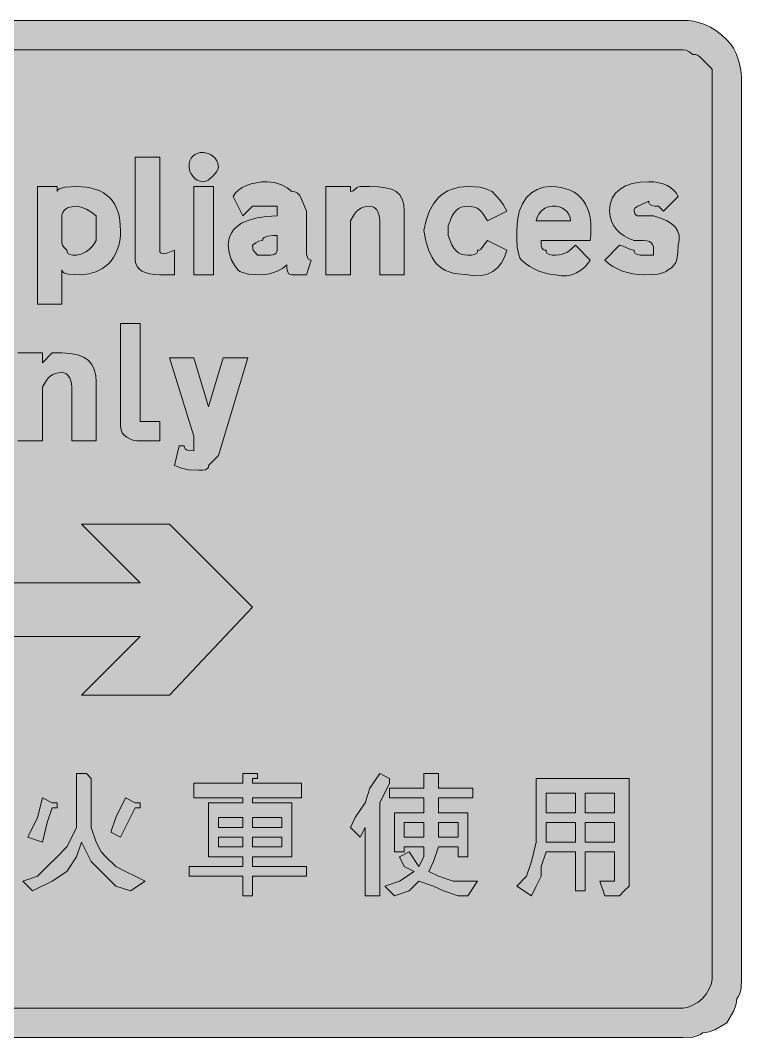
# Model space of a CAD drawing. Header units: metres. Extents: x 123 to 445, y 11 to 260.
# Drawn here: x 268.4 to 445.4, y 10.6 to 260.2 of the extents above; entities that cross this region are included whole.
import ezdxf

# ---------------------------------------------------------------- set-up
doc = ezdxf.new("R2010")
doc.units = ezdxf.units.M
doc.layers.add('FILL_BLACK_000000', color=7, linetype='Continuous', true_color=0x000000)
doc.layers.add('FILL_WHITE_FFFFFF', color=7, linetype='Continuous', true_color=0xffffff)

msp = doc.modelspace()

# ---------------------------------------------------------------- hatches: boundary and pattern name
at = {"layer": 'FILL_BLACK_000000', "true_color": 0x000000}
h = msp.add_hatch(color=7, dxfattribs=at)
h.dxf.hatch_style = 1
h.paths.add_polyline_path([(430.95, 260.16), (432.3, 260.1), (433.65, 259.92), (435, 259.59), (436.35, 259.11), (437.7, 258.46), (439.05, 257.63), (440.4, 256.6), (441.75, 255.36), (442.59, 254.4), (443.32, 253.33), (443.94, 252.15), (444.45, 250.86), (444.84, 249.45), (445.12, 247.93), (445.29, 246.3), (445.35, 244.56), (445.35, 24.96), (445.2, 22.56), (444.84, 21.25), (444.55, 20.66), (444.15, 20.16), (444.1, 19.31), (443.94, 18.55), (443.4, 17.16), (441.75, 14.16), (438.75, 12.51), (437.36, 11.97), (436.6, 11.81), (435.75, 11.76), (435.25, 11.36), (434.66, 11.07), (433.35, 10.71), (430.95, 10.56), (136.95, 10.56), (135.6, 10.62), (134.25, 10.78), (132.9, 11.07), (131.55, 11.46), (130.2, 11.97), (128.85, 12.58), (126.15, 14.16), (124.57, 16.86), (123.96, 18.21), (123.45, 19.56), (123.06, 20.91), (122.77, 22.26), (122.61, 23.61), (122.55, 24.96), (122.55, 244.56), (122.62, 246.12), (122.82, 247.64), (123.16, 249.12), (123.62, 250.54), (124.2, 251.9), (124.89, 253.19), (125.69, 254.39), (126.6, 255.51), (127.6, 256.53), (128.7, 257.44), (129.89, 258.23), (131.16, 258.9), (132.5, 259.44), (133.92, 259.83), (135.4, 260.08), (136.95, 260.16), (430.95, 260.16)])
h = msp.add_hatch(color=7, dxfattribs=at)
h.dxf.hatch_style = 1
h.paths.add_polyline_path([(316.84, 223.66), (316.56, 223.09), (315.6, 221.91), (314.42, 220.95), (313.85, 220.67), (313.35, 220.56), (312.51, 220.67), (311.77, 220.95), (311.16, 221.38), (310.65, 221.91), (310.26, 222.49), (309.97, 223.09), (309.75, 224.16), (309.81, 225), (309.97, 225.73), (310.26, 226.35), (310.65, 226.86), (311.16, 227.25), (311.77, 227.53), (312.51, 227.7), (313.35, 227.76), (314.42, 227.53), (315.02, 227.25), (315.6, 226.86), (316.13, 226.35), (316.56, 225.73), (316.84, 225), (316.95, 224.16), (316.84, 223.66)])
h = msp.add_hatch(color=7, dxfattribs=at)
h.dxf.hatch_style = 1
h.paths.add_polyline_path([(302.55, 204.96), (302.55, 203.76), (302.61, 203.37), (302.77, 203.08), (303.06, 202.92), (303.45, 202.86), (304.57, 203.08), (306.15, 203.76), (306.15, 197.76), (304.95, 197.76), (302.55, 197.76), (301.26, 197.82), (300.09, 197.98), (299.07, 198.27), (298.2, 198.66), (297.5, 199.17), (296.98, 199.78), (296.66, 200.52), (296.55, 201.36), (296.55, 202.56), (296.55, 226.56), (302.55, 226.56), (302.55, 204.96)])
h = msp.add_hatch(color=7, dxfattribs=at)
h.dxf.hatch_style = 1
h.paths.add_polyline_path([(334.95, 197.76), (334.55, 197.81), (334.26, 197.97), (333.9, 198.51), (333.77, 199.28), (333.75, 200.16), (332.64, 199.28), (331.2, 198.51), (329.53, 197.97), (327.75, 197.76), (325.97, 197.78), (324.3, 197.91), (322.86, 198.27), (322.25, 198.56), (321.75, 198.96), (320.87, 200.07), (320.1, 201.51), (319.56, 203.18), (319.35, 204.96), (319.41, 205.83), (319.57, 206.65), (319.84, 207.41), (320.21, 208.11), (320.68, 208.76), (321.25, 209.35), (322.65, 210.36), (324.39, 211.15), (326.44, 211.71), (328.77, 212.05), (331.35, 212.16), (331.35, 214.56), (328.95, 214.56), (325.35, 214.56), (322.95, 212.16), (320.55, 216.96), (321.11, 217.8), (321.86, 218.53), (322.79, 219.15), (323.85, 219.66), (325.03, 220.05), (326.29, 220.33), (327.6, 220.5), (328.95, 220.56), (330.73, 220.35), (332.4, 219.81), (333.84, 219.04), (334.95, 218.16), (335.74, 218.05), (336.36, 217.75), (336.83, 217.27), (337.2, 216.66), (338.55, 213.36), (338.55, 203.76), (338.57, 202.88), (338.7, 202.11), (339.06, 201.57), (339.35, 201.41), (339.75, 201.36), (338.55, 197.76), (334.95, 197.76)])
h.paths.add_polyline_path([(325.5, 203.76), (325.86, 203.27), (326.55, 202.56), (328.95, 202.56), (329.83, 202.58), (330.6, 202.71), (331.14, 203.07), (331.3, 203.36), (331.35, 203.76), (331.35, 207.36), (330.28, 207.34), (329.1, 207.21), (328.57, 207.07), (328.14, 206.85), (327.86, 206.56), (327.75, 206.16), (326.87, 205.97), (326.1, 205.56), (325.35, 204.96), (325.37, 204.25), (325.5, 203.76)], flags=16)
h = msp.add_hatch(color=7, dxfattribs=at)
h.dxf.hatch_style = 1
h.paths.add_polyline_path([(429.71, 203.18), (429.45, 201.51), (429.16, 200.75), (428.74, 200.07), (428.14, 199.46), (427.35, 198.96), (426.85, 198.56), (426.24, 198.27), (424.8, 197.91), (423.13, 197.78), (421.35, 197.76), (420, 197.82), (418.67, 197.98), (417.36, 198.27), (416.1, 198.66), (414.89, 199.17), (413.76, 199.78), (412.7, 200.52), (411.75, 201.36), (415.35, 204.96), (416.25, 204.77), (417.15, 204.36), (418.05, 203.95), (418.95, 203.76), (419, 203.36), (419.16, 203.07), (419.7, 202.71), (420.47, 202.58), (421.35, 202.56), (423.75, 202.56), (423.75, 203.76), (423.69, 204.55), (423.51, 205.15), (423.18, 205.57), (422.7, 205.86), (422.05, 206.03), (421.22, 206.12), (418.95, 206.16), (417.66, 206.67), (416.49, 207.28), (415.47, 208.02), (414.6, 208.86), (413.9, 209.82), (413.38, 210.88), (413.06, 212.07), (412.95, 213.36), (413.12, 215.05), (413.61, 216.51), (414.41, 217.75), (415.5, 218.76), (416.88, 219.55), (418.52, 220.11), (420.41, 220.45), (422.55, 220.56), (423.84, 220.5), (425.03, 220.33), (426.09, 220.05), (427.05, 219.66), (427.89, 219.15), (428.62, 218.53), (429.24, 217.8), (429.75, 216.96), (426.15, 213.36), (424.95, 214.56), (424.07, 214.58), (423.3, 214.71), (422.76, 215.07), (422.6, 215.36), (422.55, 215.76), (419.85, 214.56), (419.17, 214.07), (419.01, 213.76), (418.95, 213.36), (419.1, 212.76), (419.46, 212.35), (419.75, 212.21), (420.15, 212.16), (423.75, 212.16), (425.44, 211.65), (426.88, 211.03), (428.07, 210.3), (429, 209.46), (429.64, 208.5), (429.99, 207.43), (430.03, 206.25), (429.75, 204.96), (429.71, 203.18)])
h = msp.add_hatch(color=7, dxfattribs=at)
h.dxf.hatch_style = 1
h.paths.add_polyline_path([(292.73, 206.03), (292.48, 204.89), (292.12, 203.83), (291.69, 202.86), (291.18, 201.98), (290.6, 201.18), (289.95, 200.46), (288.5, 199.28), (286.87, 198.43), (285.14, 197.93), (283.35, 197.76), (281.59, 197.78), (280.05, 197.91), (279.44, 198.05), (278.96, 198.27), (278.66, 198.56), (278.55, 198.96), (278.55, 190.56), (272.55, 190.56), (272.55, 219.36), (277.35, 219.36), (277.35, 218.16), (277.51, 218.56), (277.93, 218.85), (279.3, 219.21), (282.15, 219.36), (284.68, 219.19), (285.82, 218.98), (286.88, 218.68), (287.85, 218.31), (288.73, 217.84), (289.53, 217.29), (290.25, 216.66), (290.88, 215.94), (291.43, 215.14), (291.9, 214.26), (292.27, 213.28), (292.57, 212.23), (292.78, 211.09), (292.95, 208.56), (292.89, 207.25), (292.73, 206.03)])
h.paths.add_polyline_path([(284.55, 203.46), (285.22, 203.97), (285.86, 204.58), (286.45, 205.32), (286.95, 206.16), (286.95, 210.96), (286.95, 212.16), (285.86, 213.04), (284.55, 213.81), (283.24, 214.35), (282.15, 214.56), (281.31, 214.51), (280.58, 214.35), (279.96, 214.12), (279.45, 213.81), (279.06, 213.45), (278.77, 213.04), (278.61, 212.61), (278.55, 212.16), (278.55, 206.16), (278.57, 205.45), (278.7, 204.96), (279.06, 204.47), (279.75, 203.76), (279.8, 203.36), (279.96, 203.07), (280.5, 202.71), (281.27, 202.58), (282.15, 202.56), (283.24, 202.78), (284.55, 203.46)], flags=16)
h = msp.add_hatch(color=7, dxfattribs=at)
h.dxf.hatch_style = 1
h.paths.add_polyline_path([(310.95, 197.76), (310.95, 219.36), (315.75, 219.36), (315.75, 197.76), (310.95, 197.76)])
h = msp.add_hatch(color=7, dxfattribs=at)
h.dxf.hatch_style = 1
h.paths.add_polyline_path([(356.55, 197.76), (356.55, 210.96), (356.5, 211.8), (356.34, 212.53), (356.11, 213.15), (355.8, 213.66), (355.44, 214.05), (355.03, 214.33), (354.6, 214.5), (354.15, 214.56), (353.3, 214.5), (352.56, 214.33), (351.89, 214.05), (351.3, 213.66), (350.76, 213.15), (350.27, 212.53), (349.35, 210.96), (349.35, 197.76), (343.35, 197.76), (343.35, 219.36), (349.35, 219.36), (349.35, 218.16), (349.75, 218.21), (350.06, 218.35), (350.55, 218.76), (351.04, 219.17), (351.35, 219.31), (351.75, 219.36), (354.15, 219.36), (356.23, 219.3), (357.99, 219.1), (359.44, 218.73), (360.6, 218.16), (361.47, 217.37), (362.08, 216.32), (362.44, 215), (362.55, 213.36), (362.55, 212.16), (362.55, 197.76), (356.55, 197.76)])
h = msp.add_hatch(color=7, dxfattribs=at)
h.dxf.hatch_style = 1
h.paths.add_polyline_path([(379.76, 219.34), (381.15, 219.21), (382.54, 218.85), (384.15, 218.16), (385.95, 216.21), (386.85, 214.95), (387.75, 213.36), (382.95, 210.96), (382.03, 212.53), (381.54, 213.15), (381, 213.66), (380.41, 214.05), (379.74, 214.33), (379, 214.5), (378.15, 214.56), (377.3, 214.5), (376.56, 214.32), (375.89, 213.99), (375.3, 213.51), (374.76, 212.86), (374.27, 212.03), (373.35, 209.76), (373.35, 208.56), (373.35, 207.36), (374.27, 205.09), (374.76, 204.26), (375.3, 203.61), (375.89, 203.13), (376.56, 202.8), (377.3, 202.62), (378.15, 202.56), (379.03, 202.58), (379.8, 202.71), (380.34, 203.07), (380.5, 203.36), (380.55, 203.76), (380.95, 203.81), (381.26, 203.97), (381.75, 204.51), (382.24, 205.28), (382.95, 206.16), (387.75, 203.76), (387.19, 202.07), (386.42, 200.63), (385.45, 199.44), (384.3, 198.51), (382.98, 197.87), (381.51, 197.52), (379.89, 197.48), (378.15, 197.76), (375.67, 197.93), (374.58, 198.14), (373.59, 198.43), (372.7, 198.81), (371.89, 199.28), (371.15, 199.83), (370.5, 200.46), (369.92, 201.18), (369.4, 201.98), (368.53, 203.83), (367.86, 206.03), (367.35, 208.56), (367.91, 211.09), (368.7, 213.28), (369.71, 215.14), (370.95, 216.66), (371.65, 217.29), (372.41, 217.84), (373.23, 218.31), (374.1, 218.68), (376.01, 219.19), (378.15, 219.36), (379.76, 219.34)])
h = msp.add_hatch(color=7, dxfattribs=at)
h.dxf.hatch_style = 1
h.paths.add_polyline_path([(396.15, 204.96), (396.3, 204.36), (396.66, 203.95), (396.95, 203.81), (397.35, 203.76), (397.4, 203.36), (397.56, 203.07), (398.1, 202.71), (398.87, 202.58), (399.75, 202.56), (400.6, 202.61), (401.34, 202.77), (402.6, 203.31), (403.63, 204.08), (404.55, 204.96), (408.15, 201.36), (407.59, 200.47), (406.84, 199.62), (405.91, 198.85), (404.85, 198.21), (403.67, 197.74), (402.41, 197.48), (401.1, 197.47), (399.75, 197.76), (398.8, 197.82), (397.76, 197.98), (395.55, 198.66), (394.43, 199.17), (393.34, 199.78), (392.3, 200.52), (391.35, 201.36), (390.95, 201.92), (390.66, 202.65), (390.3, 204.51), (390.17, 206.59), (390.15, 208.56), (390.31, 211.09), (390.79, 213.28), (391.54, 215.14), (392.55, 216.66), (393.78, 217.84), (395.21, 218.68), (396.81, 219.19), (398.55, 219.36), (399.86, 219.3), (401.08, 219.14), (402.21, 218.86), (403.26, 218.48), (404.21, 217.99), (405.07, 217.4), (405.83, 216.7), (406.5, 215.91), (407.07, 215.02), (407.54, 214.03), (407.91, 212.94), (408.17, 211.77), (408.33, 210.5), (408.38, 209.14), (408.32, 207.69), (408.15, 206.16), (396.15, 206.16), (396.15, 204.96)])
h.paths.add_polyline_path([(403.24, 211.8), (402.96, 212.53), (402.53, 213.15), (402, 213.66), (401.42, 214.05), (400.82, 214.33), (399.75, 214.56), (398.85, 214.54), (397.95, 214.41), (397.05, 214.05), (396.15, 213.36), (395.55, 212.61), (395.14, 211.84), (394.95, 210.96), (403.35, 210.96), (403.24, 211.8)], flags=16)
h = msp.add_hatch(color=7, dxfattribs=at)
h.dxf.hatch_style = 1
h.paths.add_polyline_path([(297.75, 162.96), (297.75, 161.76), (302.55, 161.76), (302.55, 156.96), (301.35, 156.96), (297.75, 156.96), (296.85, 157.02), (295.99, 157.18), (295.18, 157.47), (294.45, 157.86), (293.84, 158.37), (293.36, 158.98), (293.06, 159.72), (292.95, 160.56), (292.95, 161.76), (292.95, 185.76), (297.75, 185.76), (297.75, 162.96)])
h = msp.add_hatch(color=7, dxfattribs=at)
h.dxf.hatch_style = 1
h.paths.add_polyline_path([(280.95, 156.96), (280.95, 168.96), (280.95, 170.16), (280.9, 171), (280.74, 171.73), (280.51, 172.35), (280.2, 172.86), (279.84, 173.25), (279.43, 173.53), (279, 173.7), (278.55, 173.76), (277.7, 173.7), (276.96, 173.53), (276.29, 173.25), (275.7, 172.86), (275.16, 172.35), (274.67, 171.73), (273.75, 170.16), (273.75, 156.96), (267.75, 156.96), (267.75, 178.56), (273.75, 178.56), (273.75, 176.16), (276.15, 178.56), (278.55, 178.56), (280.63, 178.45), (282.39, 178.11), (283.84, 177.55), (285, 176.76), (285.87, 175.75), (286.48, 174.51), (286.84, 173.05), (286.95, 171.36), (286.95, 156.96), (280.95, 156.96)])
h = msp.add_hatch(color=7, dxfattribs=at)
h.dxf.hatch_style = 1
h.paths.add_polyline_path([(316.95, 153.36), (314.55, 150.96), (314.5, 150.56), (314.34, 150.27), (313.8, 149.91), (313.03, 149.78), (312.15, 149.76), (309.6, 149.91), (307.93, 150.27), (306.15, 150.96), (307.35, 155.76), (308.55, 155.76), (308.6, 155.36), (308.76, 155.07), (309.3, 154.71), (310.07, 154.58), (310.95, 154.56), (310.95, 155.76), (310.95, 156.96), (310.95, 158.16), (304.95, 177.36), (310.95, 177.36), (314.55, 165.36), (318.15, 177.36), (324.15, 177.36), (316.95, 153.36)])
h = msp.add_hatch(color=7, dxfattribs=at)
h.dxf.hatch_style = 1
h.paths.add_polyline_path([(325.35, 116.16), (304.95, 94.56), (283.35, 94.56), (297.75, 108.96), (242.55, 108.96), (242.55, 122.16), (297.75, 122.16), (283.35, 136.56), (304.95, 136.56), (325.35, 116.16)])
h = msp.add_hatch(color=7, dxfattribs=at)
h.dxf.hatch_style = 1
h.paths.add_polyline_path([(285.75, 74.16), (285.75, 72.96), (285.75, 69.36), (285.75, 64.56), (285.75, 62.16), (286.95, 58.56), (288.15, 56.16), (289.35, 54.96), (291.75, 52.56), (294.15, 51.36), (296.55, 50.16), (298.95, 48.96), (295.35, 46.56), (291.75, 47.76), (289.35, 50.16), (285.75, 53.76), (283.35, 58.56), (282.15, 54.96), (279.75, 51.36), (276.15, 48.96), (271.35, 46.56), (268.95, 48.96), (272.55, 50.16), (274.95, 52.56), (277.35, 54.96), (279.75, 57.36), (280.95, 59.76), (282.15, 62.16), (282.15, 65.76), (282.15, 69.36), (282.15, 75.36), (284.55, 75.36), (285.75, 74.16)])
h = msp.add_hatch(color=7, dxfattribs=at)
h.dxf.hatch_style = 1
h.paths.add_polyline_path([(326.55, 74.16), (325.35, 74.16), (325.35, 72.96), (337.35, 72.96), (337.35, 69.36), (325.35, 69.36), (325.35, 68.16), (334.95, 68.16), (334.95, 54.96), (325.35, 54.96), (325.35, 52.56), (338.55, 52.56), (338.55, 50.16), (325.35, 50.16), (325.35, 45.36), (322.95, 45.36), (322.95, 50.16), (309.75, 50.16), (309.75, 52.56), (322.95, 52.56), (322.95, 54.96), (314.55, 54.96), (314.55, 68.16), (322.95, 68.16), (322.95, 69.36), (310.95, 69.36), (310.95, 72.96), (322.95, 72.96), (322.95, 75.36), (325.35, 75.36), (326.55, 75.36), (326.55, 74.16)])
h.paths.add_polyline_path([(322.95, 62.16), (322.95, 64.56), (316.95, 64.56), (316.95, 62.16), (322.95, 62.16)], flags=16)
h.paths.add_polyline_path([(316.95, 57.36), (322.95, 57.36), (322.95, 59.76), (316.95, 59.76), (316.95, 57.36)], flags=16)
h.paths.add_polyline_path([(325.35, 64.56), (325.35, 62.16), (332.55, 62.16), (332.55, 64.56), (325.35, 64.56)], flags=16)
h.paths.add_polyline_path([(332.55, 59.76), (325.35, 59.76), (325.35, 57.36), (332.55, 57.36), (332.55, 59.76)], flags=16)
h = msp.add_hatch(color=7, dxfattribs=at)
h.dxf.hatch_style = 1
h.paths.add_polyline_path([(350.55, 64.56), (352.95, 68.16), (354.15, 71.76), (356.55, 75.36), (358.95, 74.16), (358.95, 72.96), (356.55, 68.16), (356.55, 45.36), (352.95, 45.36), (352.95, 62.16), (351.75, 59.76), (349.35, 62.16), (350.55, 64.56)])
h = msp.add_hatch(color=7, dxfattribs=at)
h.dxf.hatch_style = 1
h.paths.add_polyline_path([(370.95, 75.36), (370.95, 74.16), (370.95, 71.76), (379.35, 71.76), (379.35, 69.36), (370.95, 69.36), (370.95, 65.76), (378.15, 65.76), (378.15, 54.96), (375.75, 54.96), (375.75, 57.36), (370.95, 57.36), (369.75, 53.76), (368.55, 51.36), (370.95, 50.16), (374.55, 48.96), (376.95, 48.96), (380.55, 48.96), (378.15, 45.36), (375.75, 45.36), (372.15, 46.56), (369.75, 47.76), (366.15, 48.96), (363.75, 46.56), (360.15, 45.36), (357.75, 47.76), (361.35, 48.96), (364.95, 51.36), (362.55, 52.56), (361.35, 54.96), (363.75, 56.16), (366.15, 52.56), (367.35, 54.96), (367.35, 57.36), (362.55, 57.36), (362.55, 56.16), (360.15, 56.16), (360.15, 65.76), (367.35, 65.76), (367.35, 69.36), (358.95, 69.36), (358.95, 71.76), (367.35, 71.76), (367.35, 75.36), (370.95, 75.36)])
h.paths.add_polyline_path([(375.75, 63.36), (370.95, 63.36), (370.95, 59.76), (375.75, 59.76), (375.75, 63.36)], flags=16)
h.paths.add_polyline_path([(367.35, 63.36), (362.55, 63.36), (362.55, 59.76), (367.35, 59.76), (367.35, 63.36)], flags=16)
h = msp.add_hatch(color=7, dxfattribs=at)
h.dxf.hatch_style = 1
h.paths.add_polyline_path([(415.35, 45.36), (412.95, 45.36), (411.75, 45.36), (410.55, 48.96), (412.95, 48.96), (414.15, 48.96), (414.15, 50.16), (414.15, 51.36), (414.15, 56.16), (406.95, 56.16), (406.95, 46.56), (404.55, 46.56), (404.55, 56.16), (397.35, 56.16), (396.15, 52.56), (396.15, 50.16), (394.95, 47.76), (393.75, 45.36), (390.15, 47.76), (392.55, 50.16), (393.75, 53.76), (394.95, 58.56), (394.95, 64.56), (394.95, 74.16), (417.75, 74.16), (417.75, 50.16), (417.75, 47.76), (416.55, 46.56), (415.35, 45.36)])
h.paths.add_polyline_path([(404.55, 65.76), (404.55, 70.56), (397.35, 70.56), (397.35, 65.76), (404.55, 65.76)], flags=16)
h.paths.add_polyline_path([(404.55, 58.56), (404.55, 63.36), (397.35, 63.36), (397.35, 58.56), (404.55, 58.56)], flags=16)
h.paths.add_polyline_path([(406.95, 70.56), (406.95, 65.76), (414.15, 65.76), (414.15, 70.56), (406.95, 70.56)], flags=16)
h.paths.add_polyline_path([(414.15, 63.36), (406.95, 63.36), (406.95, 58.56), (414.15, 58.56), (414.15, 63.36)], flags=16)
h = msp.add_hatch(color=7, dxfattribs=at)
h.dxf.hatch_style = 1
h.paths.add_polyline_path([(272.55, 64.56), (273.75, 69.36), (276.15, 68.16), (277.35, 68.16), (277.35, 66.96), (276.15, 66.96), (274.95, 63.36), (273.75, 58.56), (270.15, 59.76), (272.55, 64.56)])
h = msp.add_hatch(color=7, dxfattribs=at)
h.dxf.hatch_style = 1
h.paths.add_polyline_path([(291.75, 64.56), (294.15, 69.36), (296.55, 68.16), (297.75, 68.16), (297.75, 66.96), (296.55, 66.96), (292.95, 59.76), (290.55, 60.96), (291.75, 64.56)])
at = {"layer": 'FILL_WHITE_FFFFFF', "true_color": 0xffffff}
h = msp.add_hatch(color=7, dxfattribs=at)
h.dxf.hatch_style = 1
h.paths.add_polyline_path([(430.95, 252.96), (431.7, 252.81), (432.47, 252.45), (433.35, 251.76), (434.06, 251.74), (434.55, 251.61), (435.04, 251.25), (435.75, 250.56), (438.15, 248.16), (438.15, 244.56), (438.15, 24.96), (437.94, 23.87), (437.4, 22.56), (436.63, 21.25), (435.75, 20.16), (434.66, 19.28), (433.35, 18.51), (432.04, 17.97), (430.95, 17.76), (136.95, 17.76), (135.86, 17.97), (134.55, 18.51), (133.24, 19.28), (132.15, 20.16), (131.36, 20.66), (130.76, 21.25), (130.34, 21.89), (130.05, 22.56), (129.79, 23.87), (129.75, 24.96), (129.75, 244.56), (129.91, 246.3), (130.37, 247.9), (131.08, 249.33), (132, 250.56), (133.09, 251.57), (134.31, 252.32), (135.61, 252.8), (136.95, 252.96), (430.95, 252.96)])

# ---------------------------------------------------------------- linework, layer by layer
at = {"layer": 'FILL_BLACK_000000', "lineweight": 0, "true_color": 0x000000}
for points in [[(136.95, 260.16), (430.95, 260.16), (432.3, 260.1), (433.65, 259.92), (435, 259.59), (436.35, 259.11), (437.7, 258.46), (439.05, 257.63), (440.4, 256.6), (441.75, 255.36), (442.59, 254.4), (443.32, 253.33), (443.94, 252.15), (444.45, 250.86), (444.84, 249.45), (445.12, 247.93), (445.29, 246.3), (445.35, 244.56), (445.35, 24.96), (445.2, 22.56), (444.84, 21.25), (444.55, 20.66), (444.15, 20.16), (444.1, 19.31), (443.94, 18.55), (443.4, 17.16), (441.75, 14.16), (438.75, 12.51), (437.36, 11.97), (436.6, 11.81), (435.75, 11.76), (435.25, 11.36), (434.66, 11.07), (433.35, 10.71), (430.95, 10.56), (136.95, 10.56)], [(267.75, 178.56), (273.75, 178.56), (273.75, 176.16), (276.15, 178.56), (278.55, 178.56), (280.63, 178.45), (282.39, 178.11), (283.84, 177.55), (285, 176.76), (285.87, 175.75), (286.48, 174.51), (286.84, 173.05), (286.95, 171.36), (286.95, 156.96), (280.95, 156.96), (280.95, 168.96), (280.95, 170.16), (280.9, 171), (280.74, 171.73), (280.51, 172.35), (280.2, 172.86), (279.84, 173.25), (279.43, 173.53), (279, 173.7), (278.55, 173.76), (277.7, 173.7), (276.96, 173.53), (276.29, 173.25), (275.7, 172.86), (275.16, 172.35), (274.67, 171.73), (273.75, 170.16), (273.75, 156.96), (267.75, 156.96)]]:
    msp.add_lwpolyline(points, dxfattribs=at)
for points in [[(316.84, 223.66), (316.56, 223.09), (315.6, 221.91), (314.42, 220.95), (313.85, 220.67), (313.35, 220.56), (312.51, 220.67), (311.77, 220.95), (311.16, 221.38), (310.65, 221.91), (310.26, 222.49), (309.97, 223.09), (309.75, 224.16), (309.81, 225), (309.97, 225.73), (310.26, 226.35), (310.65, 226.86), (311.16, 227.25), (311.77, 227.53), (312.51, 227.7), (313.35, 227.76), (314.42, 227.53), (315.02, 227.25), (315.6, 226.86), (316.13, 226.35), (316.56, 225.73), (316.84, 225), (316.95, 224.16)], [(302.55, 204.96), (302.55, 203.76), (302.61, 203.37), (302.77, 203.08), (303.06, 202.92), (303.45, 202.86), (304.57, 203.08), (306.15, 203.76), (306.15, 197.76), (304.95, 197.76), (302.55, 197.76), (301.26, 197.82), (300.09, 197.98), (299.07, 198.27), (298.2, 198.66), (297.5, 199.17), (296.98, 199.78), (296.66, 200.52), (296.55, 201.36), (296.55, 202.56), (296.55, 226.56), (302.55, 226.56)], [(334.95, 197.76), (334.55, 197.81), (334.26, 197.97), (333.9, 198.51), (333.77, 199.28), (333.75, 200.16), (332.64, 199.28), (331.2, 198.51), (329.53, 197.97), (327.75, 197.76), (325.97, 197.78), (324.3, 197.91), (322.86, 198.27), (322.25, 198.56), (321.75, 198.96), (320.87, 200.07), (320.1, 201.51), (319.56, 203.18), (319.35, 204.96), (319.41, 205.83), (319.57, 206.65), (319.84, 207.41), (320.21, 208.11), (320.68, 208.76), (321.25, 209.35), (322.65, 210.36), (324.39, 211.15), (326.44, 211.71), (328.77, 212.05), (331.35, 212.16), (331.35, 214.56), (328.95, 214.56), (325.35, 214.56), (322.95, 212.16), (320.55, 216.96), (321.11, 217.8), (321.86, 218.53), (322.79, 219.15), (323.85, 219.66), (325.03, 220.05), (326.29, 220.33), (327.6, 220.5), (328.95, 220.56), (330.73, 220.35), (332.4, 219.81), (333.84, 219.04), (334.95, 218.16), (335.74, 218.05), (336.36, 217.75), (336.83, 217.27), (337.2, 216.66), (338.55, 213.36), (338.55, 203.76), (338.57, 202.88), (338.7, 202.11), (339.06, 201.57), (339.35, 201.41), (339.75, 201.36), (338.55, 197.76)], [(429.71, 203.18), (429.45, 201.51), (429.16, 200.75), (428.74, 200.07), (428.14, 199.46), (427.35, 198.96), (426.85, 198.56), (426.24, 198.27), (424.8, 197.91), (423.13, 197.78), (421.35, 197.76), (420, 197.82), (418.67, 197.98), (417.36, 198.27), (416.1, 198.66), (414.89, 199.17), (413.76, 199.78), (412.7, 200.52), (411.75, 201.36), (415.35, 204.96), (416.25, 204.77), (417.15, 204.36), (418.05, 203.95), (418.95, 203.76), (419, 203.36), (419.16, 203.07), (419.7, 202.71), (420.47, 202.58), (421.35, 202.56), (423.75, 202.56), (423.75, 203.76), (423.69, 204.55), (423.51, 205.15), (423.18, 205.57), (422.7, 205.86), (422.05, 206.03), (421.22, 206.12), (418.95, 206.16), (417.66, 206.67), (416.49, 207.28), (415.47, 208.02), (414.6, 208.86), (413.9, 209.82), (413.38, 210.88), (413.06, 212.07), (412.95, 213.36), (413.12, 215.05), (413.61, 216.51), (414.41, 217.75), (415.5, 218.76), (416.88, 219.55), (418.52, 220.11), (420.41, 220.45), (422.55, 220.56), (423.84, 220.5), (425.03, 220.33), (426.09, 220.05), (427.05, 219.66), (427.89, 219.15), (428.62, 218.53), (429.24, 217.8), (429.75, 216.96), (426.15, 213.36), (424.95, 214.56), (424.07, 214.58), (423.3, 214.71), (422.76, 215.07), (422.6, 215.36), (422.55, 215.76), (419.85, 214.56), (419.17, 214.07), (419.01, 213.76), (418.95, 213.36), (419.1, 212.76), (419.46, 212.35), (419.75, 212.21), (420.15, 212.16), (423.75, 212.16), (425.44, 211.65), (426.88, 211.03), (428.07, 210.3), (429, 209.46), (429.64, 208.5), (429.99, 207.43), (430.03, 206.25), (429.75, 204.96)], [(292.73, 206.03), (292.48, 204.89), (292.12, 203.83), (291.69, 202.86), (291.18, 201.98), (290.6, 201.18), (289.95, 200.46), (288.5, 199.28), (286.87, 198.43), (285.14, 197.93), (283.35, 197.76), (281.59, 197.78), (280.05, 197.91), (279.44, 198.05), (278.96, 198.27), (278.66, 198.56), (278.55, 198.96), (278.55, 190.56), (272.55, 190.56), (272.55, 219.36), (277.35, 219.36), (277.35, 218.16), (277.51, 218.56), (277.93, 218.85), (279.3, 219.21), (282.15, 219.36), (284.68, 219.19), (285.82, 218.98), (286.88, 218.68), (287.85, 218.31), (288.73, 217.84), (289.53, 217.29), (290.25, 216.66), (290.88, 215.94), (291.43, 215.14), (291.9, 214.26), (292.27, 213.28), (292.57, 212.23), (292.78, 211.09), (292.95, 208.56), (292.89, 207.25)], [(310.95, 197.76), (310.95, 219.36), (315.75, 219.36), (315.75, 197.76)], [(356.55, 197.76), (356.55, 210.96), (356.5, 211.8), (356.34, 212.53), (356.11, 213.15), (355.8, 213.66), (355.44, 214.05), (355.03, 214.33), (354.6, 214.5), (354.15, 214.56), (353.3, 214.5), (352.56, 214.33), (351.89, 214.05), (351.3, 213.66), (350.76, 213.15), (350.27, 212.53), (349.35, 210.96), (349.35, 197.76), (343.35, 197.76), (343.35, 219.36), (349.35, 219.36), (349.35, 218.16), (349.75, 218.21), (350.06, 218.35), (350.55, 218.76), (351.04, 219.17), (351.35, 219.31), (351.75, 219.36), (354.15, 219.36), (356.23, 219.3), (357.99, 219.1), (359.44, 218.73), (360.6, 218.16), (361.47, 217.37), (362.08, 216.32), (362.44, 215), (362.55, 213.36), (362.55, 212.16), (362.55, 197.76)], [(379.76, 219.34), (381.15, 219.21), (382.54, 218.85), (384.15, 218.16), (385.95, 216.21), (386.85, 214.95), (387.75, 213.36), (382.95, 210.96), (382.03, 212.53), (381.54, 213.15), (381, 213.66), (380.41, 214.05), (379.74, 214.33), (379, 214.5), (378.15, 214.56), (377.3, 214.5), (376.56, 214.32), (375.89, 213.99), (375.3, 213.51), (374.76, 212.86), (374.27, 212.03), (373.35, 209.76), (373.35, 208.56), (373.35, 207.36), (374.27, 205.09), (374.76, 204.26), (375.3, 203.61), (375.89, 203.13), (376.56, 202.8), (377.3, 202.62), (378.15, 202.56), (379.03, 202.58), (379.8, 202.71), (380.34, 203.07), (380.5, 203.36), (380.55, 203.76), (380.95, 203.81), (381.26, 203.97), (381.75, 204.51), (382.24, 205.28), (382.95, 206.16), (387.75, 203.76), (387.19, 202.07), (386.42, 200.63), (385.45, 199.44), (384.3, 198.51), (382.98, 197.87), (381.51, 197.52), (379.89, 197.48), (378.15, 197.76), (375.67, 197.93), (374.58, 198.14), (373.59, 198.43), (372.7, 198.81), (371.89, 199.28), (371.15, 199.83), (370.5, 200.46), (369.92, 201.18), (369.4, 201.98), (368.53, 203.83), (367.86, 206.03), (367.35, 208.56), (367.91, 211.09), (368.7, 213.28), (369.71, 215.14), (370.95, 216.66), (371.65, 217.29), (372.41, 217.84), (373.23, 218.31), (374.1, 218.68), (376.01, 219.19), (378.15, 219.36)], [(396.15, 204.96), (396.3, 204.36), (396.66, 203.95), (396.95, 203.81), (397.35, 203.76), (397.4, 203.36), (397.56, 203.07), (398.1, 202.71), (398.87, 202.58), (399.75, 202.56), (400.6, 202.61), (401.34, 202.77), (402.6, 203.31), (403.63, 204.08), (404.55, 204.96), (408.15, 201.36), (407.59, 200.47), (406.84, 199.62), (405.91, 198.85), (404.85, 198.21), (403.67, 197.74), (402.41, 197.48), (401.1, 197.47), (399.75, 197.76), (398.8, 197.82), (397.76, 197.98), (395.55, 198.66), (394.43, 199.17), (393.34, 199.78), (392.3, 200.52), (391.35, 201.36), (390.95, 201.92), (390.66, 202.65), (390.3, 204.51), (390.17, 206.59), (390.15, 208.56), (390.31, 211.09), (390.79, 213.28), (391.54, 215.14), (392.55, 216.66), (393.78, 217.84), (395.21, 218.68), (396.81, 219.19), (398.55, 219.36), (399.86, 219.3), (401.08, 219.14), (402.21, 218.86), (403.26, 218.48), (404.21, 217.99), (405.07, 217.4), (405.83, 216.7), (406.5, 215.91), (407.07, 215.02), (407.54, 214.03), (407.91, 212.94), (408.17, 211.77), (408.33, 210.5), (408.38, 209.14), (408.32, 207.69), (408.15, 206.16), (396.15, 206.16)], [(284.55, 203.46), (285.22, 203.97), (285.86, 204.58), (286.45, 205.32), (286.95, 206.16), (286.95, 210.96), (286.95, 212.16), (285.86, 213.04), (284.55, 213.81), (283.24, 214.35), (282.15, 214.56), (281.31, 214.51), (280.58, 214.35), (279.96, 214.12), (279.45, 213.81), (279.06, 213.45), (278.77, 213.04), (278.61, 212.61), (278.55, 212.16), (278.55, 206.16), (278.57, 205.45), (278.7, 204.96), (279.06, 204.47), (279.75, 203.76), (279.8, 203.36), (279.96, 203.07), (280.5, 202.71), (281.27, 202.58), (282.15, 202.56), (283.24, 202.78)], [(403.24, 211.8), (402.96, 212.53), (402.53, 213.15), (402, 213.66), (401.42, 214.05), (400.82, 214.33), (399.75, 214.56), (398.85, 214.54), (397.95, 214.41), (397.05, 214.05), (396.15, 213.36), (395.55, 212.61), (395.14, 211.84), (394.95, 210.96), (403.35, 210.96)], [(325.5, 203.76), (325.86, 203.27), (326.55, 202.56), (328.95, 202.56), (329.83, 202.58), (330.6, 202.71), (331.14, 203.07), (331.3, 203.36), (331.35, 203.76), (331.35, 207.36), (330.28, 207.34), (329.1, 207.21), (328.57, 207.07), (328.14, 206.85), (327.86, 206.56), (327.75, 206.16), (326.87, 205.97), (326.1, 205.56), (325.35, 204.96), (325.37, 204.25)], [(297.75, 162.96), (297.75, 161.76), (302.55, 161.76), (302.55, 156.96), (301.35, 156.96), (297.75, 156.96), (296.85, 157.02), (295.99, 157.18), (295.18, 157.47), (294.45, 157.86), (293.84, 158.37), (293.36, 158.98), (293.06, 159.72), (292.95, 160.56), (292.95, 161.76), (292.95, 185.76), (297.75, 185.76)], [(316.95, 153.36), (314.55, 150.96), (314.5, 150.56), (314.34, 150.27), (313.8, 149.91), (313.03, 149.78), (312.15, 149.76), (309.6, 149.91), (307.93, 150.27), (306.15, 150.96), (307.35, 155.76), (308.55, 155.76), (308.6, 155.36), (308.76, 155.07), (309.3, 154.71), (310.07, 154.58), (310.95, 154.56), (310.95, 155.76), (310.95, 156.96), (310.95, 158.16), (304.95, 177.36), (310.95, 177.36), (314.55, 165.36), (318.15, 177.36), (324.15, 177.36)], [(325.35, 116.16), (304.95, 94.56), (283.35, 94.56), (297.75, 108.96), (242.55, 108.96), (242.55, 122.16), (297.75, 122.16), (283.35, 136.56), (304.95, 136.56)], [(285.75, 74.16), (285.75, 72.96), (285.75, 69.36), (285.75, 64.56), (285.75, 62.16), (286.95, 58.56), (288.15, 56.16), (289.35, 54.96), (291.75, 52.56), (294.15, 51.36), (296.55, 50.16), (298.95, 48.96), (295.35, 46.56), (291.75, 47.76), (289.35, 50.16), (285.75, 53.76), (283.35, 58.56), (282.15, 54.96), (279.75, 51.36), (276.15, 48.96), (271.35, 46.56), (268.95, 48.96), (272.55, 50.16), (274.95, 52.56), (277.35, 54.96), (279.75, 57.36), (280.95, 59.76), (282.15, 62.16), (282.15, 65.76), (282.15, 69.36), (282.15, 75.36), (284.55, 75.36)], [(326.55, 74.16), (325.35, 74.16), (325.35, 72.96), (337.35, 72.96), (337.35, 69.36), (325.35, 69.36), (325.35, 68.16), (334.95, 68.16), (334.95, 54.96), (325.35, 54.96), (325.35, 52.56), (338.55, 52.56), (338.55, 50.16), (325.35, 50.16), (325.35, 45.36), (322.95, 45.36), (322.95, 50.16), (309.75, 50.16), (309.75, 52.56), (322.95, 52.56), (322.95, 54.96), (314.55, 54.96), (314.55, 68.16), (322.95, 68.16), (322.95, 69.36), (310.95, 69.36), (310.95, 72.96), (322.95, 72.96), (322.95, 75.36), (325.35, 75.36), (326.55, 75.36)], [(350.55, 64.56), (352.95, 68.16), (354.15, 71.76), (356.55, 75.36), (358.95, 74.16), (358.95, 72.96), (356.55, 68.16), (356.55, 45.36), (352.95, 45.36), (352.95, 62.16), (351.75, 59.76), (349.35, 62.16)], [(370.95, 75.36), (370.95, 74.16), (370.95, 71.76), (379.35, 71.76), (379.35, 69.36), (370.95, 69.36), (370.95, 65.76), (378.15, 65.76), (378.15, 54.96), (375.75, 54.96), (375.75, 57.36), (370.95, 57.36), (369.75, 53.76), (368.55, 51.36), (370.95, 50.16), (374.55, 48.96), (376.95, 48.96), (380.55, 48.96), (378.15, 45.36), (375.75, 45.36), (372.15, 46.56), (369.75, 47.76), (366.15, 48.96), (363.75, 46.56), (360.15, 45.36), (357.75, 47.76), (361.35, 48.96), (364.95, 51.36), (362.55, 52.56), (361.35, 54.96), (363.75, 56.16), (366.15, 52.56), (367.35, 54.96), (367.35, 57.36), (362.55, 57.36), (362.55, 56.16), (360.15, 56.16), (360.15, 65.76), (367.35, 65.76), (367.35, 69.36), (358.95, 69.36), (358.95, 71.76), (367.35, 71.76), (367.35, 75.36)], [(415.35, 45.36), (412.95, 45.36), (411.75, 45.36), (410.55, 48.96), (412.95, 48.96), (414.15, 48.96), (414.15, 50.16), (414.15, 51.36), (414.15, 56.16), (406.95, 56.16), (406.95, 46.56), (404.55, 46.56), (404.55, 56.16), (397.35, 56.16), (396.15, 52.56), (396.15, 50.16), (394.95, 47.76), (393.75, 45.36), (390.15, 47.76), (392.55, 50.16), (393.75, 53.76), (394.95, 58.56), (394.95, 64.56), (394.95, 74.16), (417.75, 74.16), (417.75, 50.16), (417.75, 47.76), (416.55, 46.56)], [(404.55, 65.76), (404.55, 70.56), (397.35, 70.56), (397.35, 65.76)], [(406.95, 70.56), (406.95, 65.76), (414.15, 65.76), (414.15, 70.56)], [(272.55, 64.56), (273.75, 69.36), (276.15, 68.16), (277.35, 68.16), (277.35, 66.96), (276.15, 66.96), (274.95, 63.36), (273.75, 58.56), (270.15, 59.76)], [(291.75, 64.56), (294.15, 69.36), (296.55, 68.16), (297.75, 68.16), (297.75, 66.96), (296.55, 66.96), (292.95, 59.76), (290.55, 60.96)], [(322.95, 62.16), (322.95, 64.56), (316.95, 64.56), (316.95, 62.16)], [(325.35, 64.56), (325.35, 62.16), (332.55, 62.16), (332.55, 64.56)], [(367.35, 63.36), (362.55, 63.36), (362.55, 59.76), (367.35, 59.76)], [(375.75, 63.36), (370.95, 63.36), (370.95, 59.76), (375.75, 59.76)], [(404.55, 58.56), (404.55, 63.36), (397.35, 63.36), (397.35, 58.56)], [(414.15, 63.36), (406.95, 63.36), (406.95, 58.56), (414.15, 58.56)], [(316.95, 57.36), (322.95, 57.36), (322.95, 59.76), (316.95, 59.76)], [(332.55, 59.76), (325.35, 59.76), (325.35, 57.36), (332.55, 57.36)]]:
    msp.add_lwpolyline(points, close=True, dxfattribs=at)
at = {"layer": 'FILL_WHITE_FFFFFF', "lineweight": 0, "true_color": 0x000000}
msp.add_lwpolyline([(136.95, 252.96), (430.95, 252.96), (431.7, 252.81), (432.47, 252.45), (433.35, 251.76), (434.06, 251.74), (434.55, 251.61), (435.04, 251.25), (435.75, 250.56), (438.15, 248.16), (438.15, 244.56), (438.15, 24.96), (437.94, 23.87), (437.4, 22.56), (436.63, 21.25), (435.75, 20.16), (434.66, 19.28), (433.35, 18.51), (432.04, 17.97), (430.95, 17.76), (136.95, 17.76)], dxfattribs=at)

doc.saveas('drawing.dxf')
